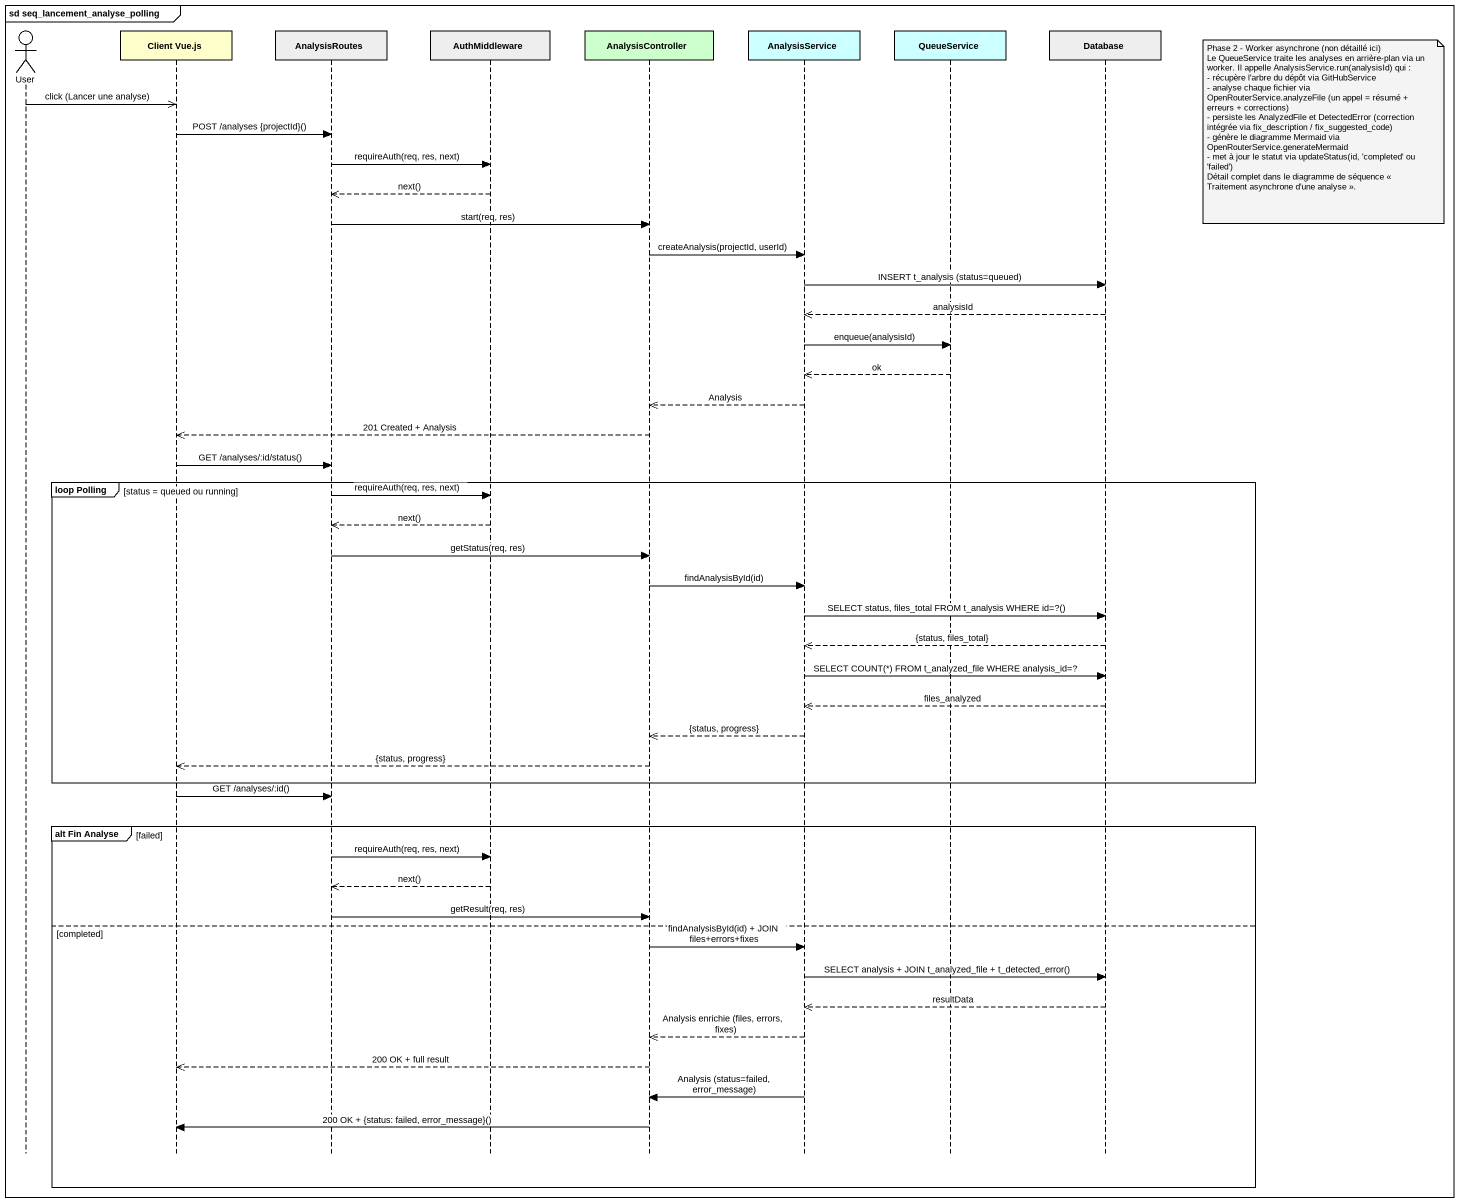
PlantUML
@startuml
mainframe sd seq_lancement_analyse_polling
hide footbox
actor User
participant "Client Vue.js" as Client_Vue_js #FFFFCC
participant AnalysisRoutes #EEEEEE
participant AuthMiddleware #EEEEEE
participant AnalysisController #CCFFCC
participant AnalysisService #CCFFFF
participant QueueService #CCFFFF
participant "Database" as Database_ #EEEEEE

User ->> Client_Vue_js : click (Lancer une analyse)
note right of Database_
  Phase 2 - Worker asynchrone (non détaillé ici)
  Le QueueService traite les analyses en arrière-plan via un worker. Il appelle AnalysisService.run(analysisId) qui :
  - récupère l'arbre du dépôt via GitHubService
  - analyse chaque fichier via OpenRouterService.analyzeFile (un appel = résumé + erreurs + corrections)
  - persiste les AnalyzedFile et DetectedError (correction intégrée via fix_description / fix_suggested_code)
  - génère le diagramme Mermaid via OpenRouterService.generateMermaid
  - met à jour le statut via updateStatus(id, 'completed' ou 'failed')
  Détail complet dans le diagramme de séquence << Traitement asynchrone d'une analyse >>.
end note
Client_Vue_js -> AnalysisRoutes : POST /analyses {projectId}()
AnalysisRoutes -> AuthMiddleware : requireAuth(req, res, next)
AuthMiddleware -->> AnalysisRoutes : next()
AnalysisRoutes -> AnalysisController : start(req, res)
AnalysisController -> AnalysisService : createAnalysis(projectId, userId)
AnalysisService -> Database_ : INSERT t_analysis (status=queued)
Database_ -->> AnalysisService : analysisId
AnalysisService -> QueueService : enqueue(analysisId)
QueueService -->> AnalysisService : ok
AnalysisService -->> AnalysisController : Analysis
AnalysisController -->> Client_Vue_js : 201 Created + Analysis
Client_Vue_js -> AnalysisRoutes : GET /analyses/:id/status()
group loop Polling [status = queued ou running]
  AnalysisRoutes -> AuthMiddleware : requireAuth(req, res, next)
  AuthMiddleware -->> AnalysisRoutes : next()
  AnalysisRoutes -> AnalysisController : getStatus(req, res)
  AnalysisController -> AnalysisService : findAnalysisById(id)
  AnalysisService -> Database_ : SELECT status, files_total FROM t_analysis WHERE id=?()
  Database_ -->> AnalysisService : {status, files_total}
  AnalysisService -> Database_ : SELECT COUNT(*) FROM t_analyzed_file WHERE analysis_id=?
  Database_ -->> AnalysisService : files_analyzed
  AnalysisService -->> AnalysisController : {status, progress}
  AnalysisController -->> Client_Vue_js : {status, progress}
end
Client_Vue_js -> AnalysisRoutes : GET /analyses/:id()
group alt Fin Analyse [failed]
  AnalysisRoutes -> AuthMiddleware : requireAuth(req, res, next)
  AuthMiddleware -->> AnalysisRoutes : next()
  AnalysisRoutes -> AnalysisController : getResult(req, res)
else completed
  AnalysisController -> AnalysisService : findAnalysisById(id) + JOIN files+errors+fixes
  AnalysisService -> Database_ : SELECT analysis + JOIN t_analyzed_file + t_detected_error()
  Database_ -->> AnalysisService : resultData
  AnalysisService -->> AnalysisController : Analysis enrichie (files, errors, fixes)
  AnalysisController -->> Client_Vue_js : 200 OK + full result
  AnalysisService -> AnalysisController : Analysis (status=failed, error_message)
  AnalysisController -> Client_Vue_js : 200 OK + {status: failed, error_message}()
end
@enduml
